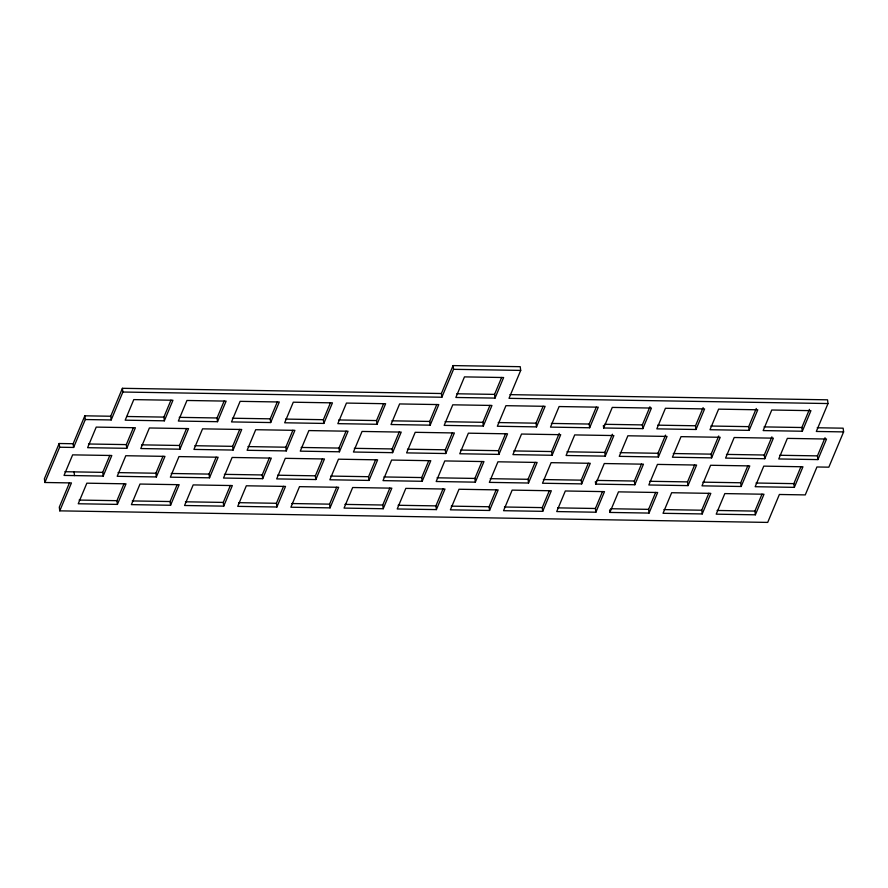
<?xml version="1.0" encoding="UTF-8"?>
<svg xmlns="http://www.w3.org/2000/svg" width="888" height="888" viewBox="0 0 888 888"><rect width="100%" height="100%" fill="white"/><g stroke="black" fill="none" stroke-linecap="round" stroke-linejoin="round"><path stroke-width="1.33" d="M509.934 394.638L827.538 399.822L828.005 403.541L509.013 398.335L520.701 370.407L520.235 366.689L453.08 365.59L441.392 393.517L122.411 388.311L110.723 416.239L84.837 415.817L73.149 443.734L59.163 443.512L44.4 478.776L44.866 482.495L71.451 482.928L59.762 510.855L767.698 522.41L779.375 494.483L805.261 494.905L816.949 466.977L828.837 467.177L843.6 431.901L843.134 428.183L817.215 427.761M44.866 482.495L59.629 447.23L59.163 443.512M59.629 447.23L73.626 447.452L85.303 419.536L84.837 415.817M69.386 483.028L59.296 507.137L59.762 510.855M85.303 419.536L111.189 419.957L122.877 392.03L122.411 388.311M103.197 476.079L111.81 455.5L72.638 454.867L64.036 475.413L103.197 476.079L102.731 472.361L109.823 455.411M126.784 448.318L135.398 427.75L96.226 427.106L87.612 447.685L126.784 448.318L126.318 444.611L133.411 427.661M117.405 504.395L126.018 483.827L86.846 483.183L78.233 503.762L117.405 504.395L116.939 500.677L124.031 483.738M164.358 420.823L172.96 400.244L133.788 399.611L125.186 420.179L164.358 420.823L163.88 417.105L170.973 400.155M156.366 476.945L164.968 456.365L125.796 455.733L117.194 476.301L156.366 476.945L155.888 473.226L162.981 456.277M179.953 449.195L188.556 428.615L149.384 427.972L140.781 448.551L179.953 449.195L179.476 445.476L186.569 428.527M170.574 505.261L179.176 484.693L140.004 484.049L131.391 504.628L170.574 505.261L170.096 501.542L177.189 484.604M217.516 421.689L226.129 401.11L186.957 400.477L178.344 421.045L217.516 421.689L217.049 417.971L224.142 401.032M209.524 477.811L218.137 457.231L178.965 456.599L170.352 477.178L209.524 477.811L209.057 474.092L216.15 457.154M233.111 450.061L241.725 429.481L202.553 428.849L193.939 449.417L233.111 450.061L232.645 446.342L239.738 429.392M223.732 506.138L232.345 485.558L193.173 484.915L184.56 505.494L223.732 506.138L223.265 502.419L230.358 485.47M270.685 422.555L279.298 401.987L240.115 401.343L231.513 421.922L270.685 422.555L270.218 418.836L277.3 401.898M262.693 478.676L271.306 458.108L232.123 457.464L223.521 478.044L262.693 478.676L262.226 474.958L269.308 458.019M286.28 450.926L294.894 430.347L255.711 429.714L247.108 450.283L286.28 450.926L285.814 447.208L292.896 430.258M276.901 507.004L285.514 486.424L246.331 485.792L237.729 506.36L276.901 507.004L276.423 503.285L283.516 486.335M323.843 423.421L332.456 402.852L293.284 402.209L284.671 422.788L323.843 423.421L323.376 419.702L330.469 402.764M315.851 479.542L324.464 458.974L285.292 458.33L276.679 478.91L315.851 479.542L315.384 475.824L322.477 458.885M339.438 451.792L348.052 431.213L308.88 430.58L300.266 451.148L339.438 451.792L338.972 448.074L346.065 431.135M330.059 507.869L338.672 487.29L299.5 486.657L290.887 507.226L330.059 507.869L329.592 504.151L336.685 487.201M377.012 424.286L385.625 403.718L346.453 403.074L337.84 423.654L377.012 424.286L376.545 420.568L383.638 403.629M369.019 480.419L377.633 459.84L338.461 459.196L329.848 479.775L369.019 480.419L368.553 476.701L375.646 459.751M392.607 452.658L401.221 432.09L362.049 431.446L353.435 452.025L392.607 452.658L392.141 448.94L399.234 432.001M383.228 508.735L391.841 488.156L352.669 487.523L344.056 508.091L383.228 508.735L382.761 505.017L389.843 488.078M430.181 425.163L438.783 404.584L399.611 403.94L390.998 424.52L430.181 425.163L429.703 421.445L436.796 404.495M122.877 392.03L441.858 397.236L453.546 369.308L453.08 365.59M422.189 481.285L430.791 460.706L391.619 460.062L383.006 480.641L422.189 481.285L421.711 477.566L428.804 460.617M445.776 453.524L454.379 432.956L415.207 432.312L406.604 452.891L445.776 453.524L445.299 449.805L452.392 432.867M436.397 509.601L444.999 489.033L405.827 488.389L397.214 508.968L436.397 509.601L435.919 505.883L443.012 488.944M483.338 426.029L491.952 405.45L452.78 404.817L444.167 425.385L483.338 426.029L482.872 422.311L489.965 405.361M495.027 398.101L503.64 377.522L464.468 376.889L455.855 397.469L495.027 398.101L494.561 394.383L501.642 377.444M475.346 482.151L483.96 461.571L444.788 460.939L436.175 481.507L475.346 482.151L474.88 478.432L481.973 461.483M498.934 454.39L507.548 433.821L468.376 433.178L459.762 453.757L498.934 454.39L498.468 450.682L505.561 433.733M489.554 510.467L498.168 489.899L458.996 489.255L450.383 509.834L489.554 510.467L489.088 506.748L496.181 489.81M536.507 426.895L545.121 406.316L505.938 405.683L497.336 426.251L536.507 426.895L536.03 423.176L543.123 406.227M528.515 483.017L537.129 462.437L497.946 461.804L489.344 482.373L528.515 483.017L528.049 479.298L535.131 462.348M552.103 455.267L560.716 434.687L521.534 434.043L512.931 454.623L552.103 455.267L551.637 451.548L559.229 433.388M542.723 511.333L551.326 490.764L512.154 490.121L503.552 510.7L542.723 511.333L542.246 507.614L549.339 490.676M589.665 427.761L598.279 407.181L559.107 406.549L550.493 427.117L589.665 427.761L589.199 424.042L596.292 407.104M581.673 483.882L590.287 463.303L551.115 462.67L542.501 483.239L581.673 483.882L581.207 480.164L588.3 463.225M603.662 427.994L612.276 407.414L651.448 408.058L642.834 428.627L603.662 427.994L603.352 425.507M605.261 456.132L613.874 435.553L574.703 434.92L566.089 455.489L605.261 456.132L604.795 452.414L612.398 434.254M595.67 484.115L604.284 463.536L643.456 464.18L634.842 484.748L595.67 484.115L595.36 481.629M595.881 512.21L604.495 491.63L565.323 490.986L556.709 511.566L595.881 512.21L595.415 508.491L602.508 491.541M642.834 428.627L642.368 424.908L649.961 406.76M609.878 512.432L618.481 491.863L657.664 492.496L649.05 513.075L609.878 512.432L609.568 509.956M634.842 484.748L634.376 481.03L641.469 464.091M658.43 456.998L667.043 436.419L627.872 435.786L619.258 456.354L658.43 456.998L657.964 453.28L665.556 435.12M649.05 513.075L648.584 509.357L655.666 492.407M696.003 429.492L704.606 408.924L665.434 408.28L656.82 428.86L696.003 429.492L695.526 425.774L703.13 407.625M688.011 485.614L696.614 465.046L657.442 464.402L648.828 484.981L688.011 485.614L687.534 481.895L694.627 464.957M711.599 457.864L720.201 437.285L681.029 436.652L672.416 457.22L711.599 457.864L711.122 454.145L718.725 435.997M702.219 513.941L710.822 493.362L671.65 492.729L663.036 513.297L702.219 513.941L701.742 510.223L708.835 493.273M749.161 430.358L757.775 409.79L718.603 409.146L709.989 429.725L749.161 430.358L748.695 426.64L756.287 408.491M741.169 486.491L749.783 465.911L710.611 465.268L701.997 485.847L741.169 486.491L740.703 482.772L747.796 465.823M764.757 458.73L773.37 438.161L734.198 437.518L725.585 458.097L764.757 458.73L764.291 455.011L771.883 436.863M755.377 514.807L763.991 494.228L724.819 493.595L716.205 514.163L755.377 514.807L754.911 511.088L762.004 494.15M802.33 431.235L810.933 410.656L771.761 410.012L763.158 430.591L802.33 431.235L801.853 427.517L809.456 409.357M794.338 487.357L802.952 466.777L763.769 466.133L755.166 486.713L794.338 487.357L793.861 483.638L800.954 466.688M828.005 403.541L816.316 431.457L843.6 431.901M817.926 459.596L826.539 439.027L787.356 438.383L778.754 458.963L817.926 459.596L817.46 455.877L825.052 437.729M453.546 369.308L520.701 370.407M456.732 393.773L494.561 394.383M126.784 416.494L163.88 417.105M179.221 417.349L217.049 417.971M232.39 418.226L270.218 418.836M285.559 419.092L323.376 419.702M338.716 419.957L376.545 420.568M391.886 420.823L429.703 421.445M445.043 421.689L482.872 422.311M498.212 422.555L536.03 423.176M551.381 423.421L589.199 424.042M604.539 424.298L642.368 424.908M657.708 425.163L695.526 425.774M710.866 426.029L748.695 426.64M764.035 426.895L801.853 427.517M88.489 443.989L126.318 444.611M141.658 444.855L179.476 445.476M194.827 445.721L232.645 446.342M247.985 446.586L285.814 447.208M301.154 447.452L338.972 448.074M354.312 448.329L392.141 448.94M407.481 449.195L445.299 449.805M460.639 450.061L498.468 450.682M513.808 450.926L551.637 451.548M566.977 451.792L604.795 452.414M620.135 452.658L657.964 453.28M673.304 453.524L711.122 454.145M726.462 454.401L764.291 455.011M779.631 455.267L817.46 455.877M118.071 472.605L155.888 473.226M171.229 473.482L209.057 474.092M224.398 474.347L262.226 474.958M277.567 475.213L315.384 475.824M330.725 476.079L368.553 476.701M383.894 476.945L421.711 477.566M437.051 477.811L474.88 478.432M490.22 478.676L528.049 479.298M543.389 479.553L581.207 480.164M596.547 480.419L634.376 481.03M649.716 481.285L687.534 481.895M702.874 482.151L740.703 482.772M756.043 483.017L793.861 483.638M64.88 471.717L102.731 472.361M79.11 500.066L116.939 500.677M132.279 500.932L170.096 501.542M185.437 501.798L223.265 502.419M238.606 502.664L276.423 503.285M291.775 503.529L329.592 504.151M344.933 504.395L382.761 505.017M398.101 505.272L435.919 505.883M451.259 506.138L489.088 506.748M504.428 507.004L542.246 507.614M557.597 507.869L595.415 508.491M610.755 508.735L648.584 509.357M663.924 509.601L701.742 510.223M717.082 510.467L754.911 511.088M441.392 393.517L441.858 397.236M110.723 416.239L111.189 419.957M73.149 443.734L73.626 447.452M74.059 471.872L74.525 475.591"/></g></svg>
